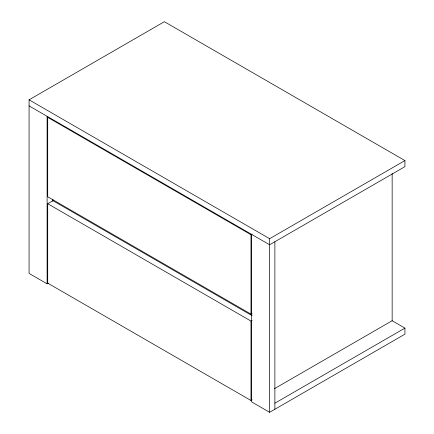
<?xml version="1.0" encoding="UTF-8"?>
<svg xmlns="http://www.w3.org/2000/svg" width="434" height="434" viewBox="0 0 434 434"><rect width="100%" height="100%" fill="white"/><g stroke="black" fill="none" stroke-linecap="round" stroke-linejoin="round"><path stroke-width="0.65" d="M48.282 283.163L47.111 283.836L29.073 273.42L29.073 99.82L164.377 21.7L404.927 160.58L404.927 166.656L269.623 244.776L29.073 105.896M252.149 399.822L250.977 400.495L47.713 283.142L47.713 203.72L52.975 200.682L252.138 315.67M252.149 313.451L250.977 314.129L47.713 196.776L47.713 117.354L250.977 234.707L252.149 234.029M29.073 99.82L269.623 238.7L404.927 160.58M47.713 203.72L250.977 321.073L252.149 320.395M274.402 388.707L392.152 320.726L392.152 173.464M274.879 403.186L404.927 328.104L404.927 334.18L269.623 412.3L251.579 401.884L251.579 234.36M392.021 320.65L404.927 328.104M274.879 241.738L274.879 409.262M269.623 238.7L269.623 412.3M250.977 234.707L250.977 314.129M250.977 321.073L250.977 400.495M52.975 199.537L52.975 200.882M52.373 199.065L52.373 201.088M47.111 116.312L47.111 283.836"/></g></svg>
